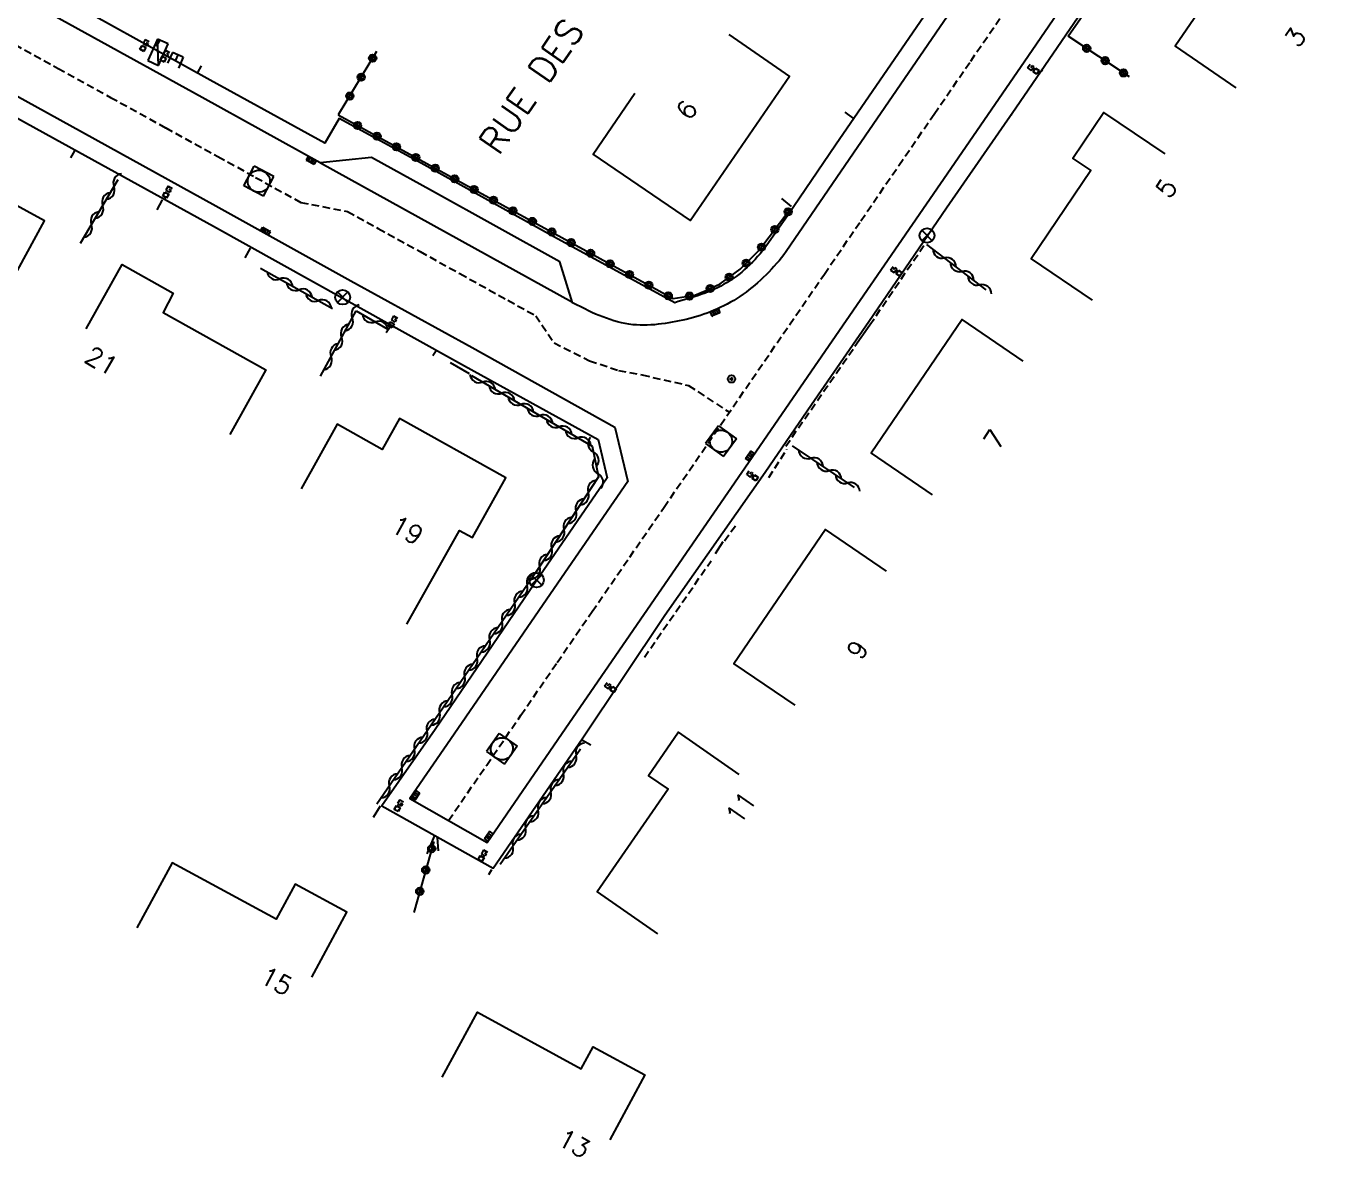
# Model space of a CAD drawing. Header units: millimetres. Extents: x 150015 to 151000, y 151000 to 152000.
# Drawn here: x 150886.5 to 150974.3, y 151374.2 to 151450.7 of the extents above; entities that cross this region are included whole.
import ezdxf
from ezdxf.enums import TextEntityAlignment as Align

# ---------------------------------------------------------------- set-up
doc = ezdxf.new("R2010")
doc.units = ezdxf.units.MM
doc.linetypes.add('DASHED', pattern=[0.75, 0.5, -0.25])
doc.layers.get('0').update_dxf_attribs({"linetype": 'CONTINUOUS'})
for name, color, linetype in [('W0001', 6, 'DASHED'), ('W0006', 2, 'CONTINUOUS'), ('W0008', 7, 'CONTINUOUS'), ('W0014', 7, 'CONTINUOUS'), ('W0017', 7, 'CONTINUOUS'), ('W0101', 7, 'CONTINUOUS'), ('W0106', 7, 'CONTINUOUS'), ('W0112', 1, 'DASHED'), ('W0113', 2, 'DASHED'), ('W0310', 3, 'CONTINUOUS'), ('W0322', 7, 'CONTINUOUS'), ('W0400', 7, 'CONTINUOUS'), ('W0420', 7, 'CONTINUOUS'), ('W0425', 7, 'CONTINUOUS'), ('W0430', 7, 'CONTINUOUS'), ('W0469', 7, 'CONTINUOUS'), ('W0856', 7, 'CONTINUOUS'), ('W0989', 7, 'CONTINUOUS'), ('W0991', 7, 'CONTINUOUS'), ('W1336', 3, 'CONTINUOUS'), ('W1338', 7, 'CONTINUOUS')]:
    doc.layers.add(name, color=color, linetype=linetype)
doc.styles.get("Standard").update_dxf_attribs({"font": 'romans.shx', "width": 0.85})

# ---------------------------------------------------------------- blocks, each defined once
blk = doc.blocks.new('T856')
for p, q in [((-0.125, 0), (0.125, 0)), ((0, 0.125), (0, -0.125))]:
    blk.add_line(p, q)
blk.add_ellipse((0, 0), major_axis=(-0.177, 0.177), ratio=1, start_param=3.926991, end_param=10.210176)
blk = doc.blocks.new('T469')
at = {"color": 0, "linetype": 'Continuous', "flags": 128}
for points in [[(-0.354, 0.354), (0.354, -0.354)], [(-0.354, -0.354), (0.354, 0.354)]]:
    blk.add_lwpolyline(points, dxfattribs=at)
at = {"color": 0, "linetype": 'Continuous'}
blk.add_circle((0, 0), 0.5, dxfattribs=at)
blk = doc.blocks.new('T400')
for p, q in [((-0.15, 0.3), (0.15, 0.3)), ((-0.15, -0.25), (-0.15, 0.3)), ((-0.15, 0.15), (0.15, 0.15)), ((-0.15, 0), (0.15, 0)), ((0.15, 0.3), (0.15, -0.25)), ((-0.15, -0.15), (0.15, -0.15)), ((-0.15, -0.25), (-0.15, -0.3)), ((-0.15, -0.3), (0.15, -0.3)), ((0.15, -0.3), (0.15, -0.25))]:
    blk.add_line(p, q)
blk = doc.blocks.new('T425')
for p, q in [((-0.15, 0.6), (0.15, 0.6)), ((-0.15, 0.6), (-0.15, 0.3)), ((-0.15, 0.3), (0.15, 0.3)), ((-0.15, 0.15), (0.15, 0.15)), ((-0.15, -0.15), (-0.15, 0.15)), ((0, 0.45), (0.15, 0.45)), ((0.15, 0.45), (0.15, 0.3)), ((0.15, 0.15), (0.15, -0.15)), ((0.15, -0.15), (-0.15, -0.15))]:
    blk.add_line(p, q)
blk.add_ellipse((0, 0), major_axis=(-0.106, 0.106), ratio=1, start_param=3.926991, end_param=10.210176)
blk = doc.blocks.new('T420')
for p, q in [((0.75, 0.75), (-0.75, 0.75)), ((-0.75, 0.75), (-0.75, -0.75)), ((0.75, 0.75), (0.75, -0.75)), ((0.75, -0.75), (-0.75, -0.75))]:
    blk.add_line(p, q)
blk.add_ellipse((0, 0), major_axis=(-0.53, 0.53), ratio=1, start_param=3.926991, end_param=10.210176)
blk = doc.blocks.new('T430')
at = {"flags": 128}
for points in [[(-0.4, 2.1), (0.4, 2.1)], [(-0.4, 2.1), (-0.4, 1.3)], [(-0.4, 1.7), (0, 1.7)], [(-0.4, 1.3), (0.4, 1.3)], [(0.8, 0.8), (-0.8, 0.8)], [(-0.8, 0.8), (-0.8, 0)], [(0.8, 0.8), (-0.8, 0)], [(-0.8, 0), (0.8, 0)], [(0.8, 0), (0.8, 0.8)]]:
    blk.add_lwpolyline(points, dxfattribs=at)
blk = doc.blocks.new('t310o')
at = {"color": 0, "linetype": 'Continuous'}
for centre, start, end in [((-0.5, 0.375), 216.8699, 323.1304), ((0.5, -0.375), 36.8699, 143.1303)]:
    blk.add_arc(centre, 0.625, start, end, dxfattribs=at)
blk = doc.blocks.new('t322o')
at = {"color": 0, "linetype": 'Continuous'}
for radius in [0.25, 0.15]:
    blk.add_circle((0, 0), radius, dxfattribs=at)

msp = doc.modelspace()

# ---------------------------------------------------------------- linework, layer by layer
at = {"layer": 'W0001'}
for points in [[(150881.826, 151453.489), (150885.111, 151449.803), (150888.694, 151447.827), (150892.255, 151445.863), (150895.994, 151443.799), (150899.527, 151441.85), (150902.078, 151440.441), (150905.137, 151438.749), (150908.308, 151438.131), (150910.385, 151436.984), (150913.225, 151435.416), (150915.917, 151433.925), (150919.169, 151432.12), (150921.056, 151431.071), (150922.292, 151429.242), (150924.707, 151428.031), (150926.669, 151427.362), (150928.264, 151427.068), (150931.412, 151426.345), (150934.171, 151424.535)], [(150915.147, 151396.895), (150917.731, 151400.641), (150920.047, 151404.015), (150922.507, 151407.595), (150924.876, 151411.04), (150927.422, 151414.732), (150929.751, 151418.108), (150940.608, 151433.893), (150943.084, 151437.506), (150945.657, 151441.256), (150948.05, 151444.731), (150950.524, 151448.323), (150952.819, 151451.677)]]:
    msp.add_lwpolyline(points, dxfattribs=at)
at = {"layer": 'W0006'}
msp.add_lwpolyline([(150906.478, 151441.423), (150923.541, 151431.997)], dxfattribs=at)
at = {"layer": 'W0008'}
for points in [[(150881.863, 151448.182), (150887.969, 151444.817), (150899.388, 151438.516), (150908.535, 151433.446), (150916.737, 151428.92), (150926.42, 151423.536), (150927.304, 151419.845), (150922.303, 151412.597), (150915.287, 151402.371), (150912.52, 151398.381), (150917.773, 151395.408), (150923.344, 151403.526), (150929.576, 151412.568), (150935.976, 151421.85), (150939.247, 151426.625), (150948.466, 151440.033), (150954.141, 151448.266), (150957.782, 151453.593)], [(150948.96, 151451.361), (150942.578, 151442.089), (150938.019, 151435.416), (150937.861, 151435.208), (150937.7, 151435.003), (150937.535, 151434.801), (150937.367, 151434.603), (150937.194, 151434.409), (150937.018, 151434.217), (150936.838, 151434.03), (150936.655, 151433.845), (150936.468, 151433.664), (150936.277, 151433.487), (150936.082, 151433.312), (150935.891, 151433.148), (150935.697, 151432.987), (150935.5, 151432.83), (150935.301, 151432.677), (150935.098, 151432.529), (150934.891, 151432.386), (150934.681, 151432.248), (150934.468, 151432.115), (150934.25, 151431.988), (150934.028, 151431.866), (150933.807, 151431.753), (150933.584, 151431.644), (150933.36, 151431.54), (150933.133, 151431.441), (150932.905, 151431.348), (150932.675, 151431.259), (150932.442, 151431.175), (150932.209, 151431.096), (150931.973, 151431.022), (150931.735, 151430.953), (150931.496, 151430.889), (150931.254, 151430.83), (150931.016, 151430.776), (150930.777, 151430.724), (150930.539, 151430.675), (150930.299, 151430.63), (150930.06, 151430.589), (150929.82, 151430.552), (150929.579, 151430.519), (150929.338, 151430.492), (150929.097, 151430.469), (150928.855, 151430.452), (150928.612, 151430.441), (150928.369, 151430.437), (150928.125, 151430.439), (150927.88, 151430.449), (150927.635, 151430.465), (150927.372, 151430.495), (150927.112, 151430.54), (150926.856, 151430.597), (150926.603, 151430.664), (150926.352, 151430.74), (150926.103, 151430.822), (150925.855, 151430.909), (150925.608, 151430.999), (150925.361, 151431.09), (150925.109, 151431.187), (150924.862, 151431.295), (150924.619, 151431.413), (150924.381, 151431.541), (150923.544, 151431.958), (150922.689, 151434.716), (150914.069, 151439.512), (150909.924, 151441.794), (150906.454, 151441.44), (150898.457, 151445.851), (150886.538, 151452.429)]]:
    msp.add_lwpolyline(points, dxfattribs=at)
at = {"layer": 'W0014'}
for points in [[(150881.35, 151446.978), (150888.519, 151443.028), (150899.227, 151437.135), (150908.18, 151432.149), (150916.233, 151427.688), (150925.275, 151422.681), (150925.897, 151420.087), (150921.325, 151413.458), (150914.235, 151403.05), (150910.625, 151397.89), (150918.164, 151393.661), (150924.204, 151402.423), (150929.81, 151410.787), (150936.598, 151420.482), (150939.746, 151425.065), (150943.624, 151430.69), (150948.887, 151438.372), (150953.579, 151445.147), (150959.762, 151454.204)], [(150947.862, 151452.08), (150941.364, 151442.625), (150938.106, 151437.849), (150936.712, 151435.861), (150936.562, 151435.659), (150936.408, 151435.461), (150936.248, 151435.267), (150936.085, 151435.078), (150935.917, 151434.893), (150935.744, 151434.711), (150935.567, 151434.535), (150935.385, 151434.362), (150935.199, 151434.194), (150935.009, 151434.029), (150934.818, 151433.875), (150934.623, 151433.728), (150934.423, 151433.588), (150934.22, 151433.453), (150934.013, 151433.325), (150933.802, 151433.201), (150933.589, 151433.082), (150933.373, 151432.966), (150933.166, 151432.865), (150932.955, 151432.773), (150932.74, 151432.688), (150932.524, 151432.608), (150932.308, 151432.53), (150932.083, 151432.453), (150931.858, 151432.381), (150931.631, 151432.312), (150931.403, 151432.244), (150931.177, 151432.174), (150930.943, 151432.102), (150930.709, 151432.03), (150930.475, 151431.959), (150922.336, 151436.398), (150913.282, 151441.399), (150907.749, 151444.423), (150906.762, 151442.767), (150898.997, 151447.037), (150887.506, 151453.419)]]:
    msp.add_lwpolyline(points, dxfattribs=at)
at = {"layer": 'W0017'}
for points in [[(150895.36, 151449.305), (150895.59, 151449.704)], [(150898.385, 151448.002), (150898.15, 151447.545)], [(150942.629, 151444.411), (150942.023, 151444.871)], [(150889.809, 151442.249), (150889.544, 151441.777)], [(150895.737, 151438.931), (150895.396, 151438.254)], [(150937.701, 151439.014), (150938.359, 151438.462)], [(150901.38, 151434.985), (150901.728, 151435.649)], [(150910.911, 151429.939), (150911.224, 151430.375)], [(150914.319, 151428.698), (150914.08, 151428.349)], [(150924.229, 151402.332), (150924.795, 151402.02)], [(150910.522, 151397.849), (150910.031, 151397.093)], [(150914.182, 151395.824), (150913.668, 151394.629)], [(150914.375, 151395.731), (150914.439, 151394.833)], [(150917.881, 151393.231), (150918.091, 151393.566)]]:
    msp.add_lwpolyline(points, dxfattribs=at)
at = {"layer": 'W0101'}
for points in [[(150974.258, 151454.906), (150970.137, 151457.737), (150964.37, 151449.34), (150968.492, 151446.51)], [(150934.136, 151450.113), (150938.254, 151447.276), (150931.529, 151437.514), (150924.946, 151442.01), (150927.766, 151446.139)], [(150963.684, 151442.028), (150959.544, 151444.832), (150957.443, 151441.729), (150958.668, 151440.9), (150954.611, 151434.932), (150958.746, 151432.121)], [(150885.378, 151433.107), (150887.773, 151437.496), (150880.318, 151441.566), (150879.846, 151440.701), (150877.562, 151441.948), (150873.091, 151434.113), (150875.493, 151432.755), (150874.63, 151431.189), (150879.01, 151428.777)], [(150890.589, 151430.187), (150893.045, 151434.543), (150896.501, 151432.594), (150895.815, 151431.29), (150902.777, 151427.405), (150900.34, 151423.039)], [(150954.083, 151428.007), (150949.953, 151430.824), (150943.779, 151421.773), (150947.91, 151418.955)], [(150912.33, 151410.177), (150915.881, 151416.539), (150916.768, 151416.044), (150919.031, 151420.099), (150911.818, 151424.124), (150910.647, 151422.025), (150907.596, 151423.727), (150905.16, 151419.361)], [(150944.809, 151413.774), (150940.678, 151416.591), (150934.484, 151407.508), (150938.614, 151404.691)], [(150934.845, 151400.011), (150930.737, 151402.862), (150928.697, 151399.923), (150930.02, 151399.004), (150925.207, 151392.069), (150929.314, 151389.218)], [(150905.891, 151386.28), (150908.266, 151390.68), (150904.757, 151392.574), (150903.476, 151390.202), (150896.417, 151394.012), (150894.042, 151389.613)], [(150914.712, 151379.512), (150917.102, 151383.903), (150924.129, 151380.079), (150924.942, 151381.572), (150928.455, 151379.66), (150926.065, 151375.269)]]:
    msp.add_lwpolyline(points, dxfattribs=at)
at = {"layer": 'W0106'}
for points in [[(150942.677, 151429.003), (150943.692, 151430.454)], [(150915.268, 151427.905), (150916.541, 151427.171)], [(150933.228, 151414.968), (150933.759, 151415.781)]]:
    msp.add_lwpolyline(points, dxfattribs=at)
at = {"layer": 'W0112'}
for points in [[(150955.303, 151447.623), (150955.4, 151447.713)], [(150953.288, 151444.688), (150953.223, 151444.632)], [(150943.694, 151430.456), (150947.497, 151436.041)], [(150937.995, 151422.241), (150942.675, 151428.99)]]:
    msp.add_lwpolyline(points, dxfattribs=at)
at = {"layer": 'W0113'}
for points in [[(150936.846, 151420.126), (150938.064, 151422.029)], [(150933.832, 151415.84), (150934.59, 151416.858)], [(150928.416, 151407.947), (150932.928, 151414.473)]]:
    msp.add_lwpolyline(points, dxfattribs=at)
at = {"layer": 'W0310'}
for points in [[(150902.415, 151434.299), (150907.296, 151431.566)], [(150908.879, 151431.412), (150910.984, 151430.18)], [(150916.699, 151427.027), (150924.875, 151422.249), (150925.311, 151420.158), (150921.042, 151413.662), (150913.966, 151403.337), (150910.282, 151398.001)], [(150918.65, 151393.922), (150924.094, 151401.744)]]:
    msp.add_lwpolyline(points, dxfattribs=at)
at = {"layer": 'W0322'}
for points in [[(150957.123, 151450.01), (150962.126, 151457.203)], [(150907.67, 151444.673), (150916.235, 151439.975), (150930.374, 151432.238), (150931.839, 151432.463), (150932.54, 151432.765), (150933.541, 151433.243), (150934.893, 151434.221), (150936.176, 151435.487), (150938.265, 151438.272)]]:
    msp.add_lwpolyline(points, dxfattribs=at)
at = {"layer": 'W1336'}
for points in [[(150892.746, 151440.271), (150890.186, 151435.959)], [(150951.567, 151432.826), (150947.555, 151435.902)], [(150906.471, 151426.982), (150908.883, 151431.412)], [(150942.638, 151419.443), (150938.447, 151422.262)]]:
    msp.add_lwpolyline(points, dxfattribs=at)
at = {"layer": 'W1338'}
for points in [[(150961.271, 151447.25), (150957.131, 151450.016)], [(150910.273, 151448.96), (150907.679, 151444.669)], [(150914.14, 151395.456), (150912.791, 151390.648)]]:
    msp.add_lwpolyline(points, dxfattribs=at)

# ---------------------------------------------------------------- block references
at = {"layer": 'W0310'}
for p, rotation in [((150903.724, 151433.566), 330.7540219399648), ((150905.033, 151432.833), 330.7540219399648), ((150906.342, 151432.101), 330.7540219399648), ((150910.174, 151430.654), 329.6623343350078), ((150917.459, 151426.583), 329.700288720651), ((150918.754, 151425.826), 329.700288720651), ((150920.049, 151425.069), 329.700288720651), ((150921.344, 151424.313), 329.700288720651), ((150922.639, 151423.556), 329.700288720651), ((150923.934, 151422.799), 329.700288720651), ((150924.959, 151421.848), 281.7792349584449), ((150925.265, 151420.379), 281.7792349584449), ((150924.611, 151419.093), 236.6907978622143), ((150923.787, 151417.84), 236.6907978622143), ((150922.964, 151416.586), 236.6907978622143), ((150922.14, 151415.333), 236.6907978622143), ((150921.316, 151414.079), 236.6907978622143), ((150920.476, 151412.836), 235.5740128000114), ((150919.628, 151411.599), 235.5740128000114), ((150918.78, 151410.362), 235.5740128000114), ((150917.932, 151409.124), 235.5740128000114), ((150917.084, 151407.887), 235.5740128000114), ((150916.236, 151406.65), 235.5740128000114), ((150915.388, 151405.413), 235.5740128000114), ((150914.54, 151404.175), 235.5740128000114), ((150913.691, 151402.939), 235.3840398381954), ((150912.839, 151401.704), 235.3840398381954), ((150923.791, 151401.309), 55.16238989099993), ((150911.987, 151400.47), 235.3840398381954), ((150911.135, 151399.236), 235.3840398381954), ((150922.934, 151400.078), 55.16238989099993), ((150922.078, 151398.847), 55.16238989099993), ((150921.221, 151397.616), 55.16238989099993), ((150920.364, 151396.384), 55.16238989099993), ((150919.507, 151395.153), 55.16238989099993)]:
    msp.add_blockref('t310o', p, dxfattribs=dict(at, rotation=rotation))
at = {"layer": 'W0322'}
for p, rotation in [((150908.986, 151443.951), 331.2548700234772), ((150910.301, 151443.23), 331.2548700234772), ((150911.616, 151442.509), 331.2548700234772), ((150912.931, 151441.787), 331.2548700234772), ((150914.246, 151441.066), 331.2548700234772), ((150915.561, 151440.345), 331.2548700234772), ((150916.877, 151439.624), 331.3116548225818), ((150918.193, 151438.904), 331.3116548225818), ((150919.509, 151438.184), 331.3116548225818), ((150938.149, 151438.117), 53.12483942170856), ((150920.824, 151437.464), 331.3116548225818), ((150922.14, 151436.744), 331.3116548225818), ((150937.249, 151436.917), 53.12483942170856), ((150923.456, 151436.023), 331.3116548225818), ((150924.772, 151435.303), 331.3116548225818), ((150936.349, 151435.717), 53.12483942170856), ((150926.088, 151434.583), 331.3116548225818), ((150935.313, 151434.636), 44.59807948194305), ((150927.404, 151433.863), 331.3116548225818), ((150934.156, 151433.688), 35.89948191282169), ((150928.72, 151433.143), 331.3116548225818), ((150930.035, 151432.423), 331.3116548225818), ((150931.475, 151432.407), 8.723306447381194), ((150932.873, 151432.924), 25.50359212775318)]:
    msp.add_blockref('t322o', p, dxfattribs=dict(at, rotation=rotation))
at = {"layer": 'W0400'}
for p, rotation in [((150905.84, 151441.589), 240.6832687604942), ((150902.752, 151436.802), 60.40373320501257), ((150933.2, 151431.301), 292.7608665699855), ((150935.567, 151421.573), 146.0361818513285), ((150912.898, 151398.585), 326.1596920382751), ((150917.875, 151395.824), 144.8685519636884)]:
    msp.add_blockref('T400', p, dxfattribs=dict(at, rotation=rotation))
at = {"layer": 'W0420'}
for p, rotation in [((150902.293, 151440.183), 242.5926429233223), ((150933.604, 151422.579), 53.65873476421007), ((150918.759, 151401.746), 54.73281201154686)]:
    msp.add_blockref('T420', p, dxfattribs=dict(at, rotation=rotation))
at = {"layer": 'W0425'}
for p, rotation in [((150894.448, 151449.181), 331.4958706078267), ((150895.817, 151448.449), 331.6534546943475), ((150954.956, 151447.637), 54.91305576427504), ((150895.99, 151439.247), 330.7726189912933), ((150945.671, 151433.952), 55.52473934634213), ((150911.26, 151430.467), 330.8267700383906), ((150935.921, 151420.096), 54.54262424270988), ((150926.299, 151405.766), 55.76729398723685), ((150911.672, 151397.697), 330.2249349570963), ((150917.353, 151394.306), 330.4083017435703)]:
    msp.add_blockref('T425', p, dxfattribs=dict(at, rotation=rotation))
at = {"layer": 'W0430', "rotation": 245.494276589367}
msp.add_blockref('T430', (150895.101, 151449.086), dxfattribs=at)
at = {"layer": 'W0469'}
for p in [(150947.561, 151436.508), (150907.975, 151432.328), (150921.108, 151413.172)]:
    msp.add_blockref('T469', p, dxfattribs=at)
at = {"layer": 'W0856'}
msp.add_blockref('T856', (150934.315, 151426.792), dxfattribs=at)
at = {"layer": 'W1336'}
for p, rotation in [((150892.483, 151439.829), 239.3108204640574), ((150891.717, 151438.539), 239.3108204640574), ((150890.952, 151437.249), 239.3108204640574), ((150948.746, 151434.989), 142.5289146487449), ((150949.936, 151434.077), 142.5289146487449), ((150951.127, 151433.164), 142.5289146487449), ((150908.623, 151430.934), 61.43612019279567), ((150907.905, 151429.617), 61.43612019279567), ((150907.188, 151428.299), 61.43612019279567), ((150939.692, 151421.425), 146.0705782051636), ((150940.936, 151420.588), 146.0705782051636), ((150942.181, 151419.75), 146.0705782051636)]:
    msp.add_blockref('t310o', p, dxfattribs=dict(at, rotation=rotation))
at = {"layer": 'W1338'}
for p, rotation in [((150958.379, 151449.182), 146.2573729129259), ((150910.007, 151448.52), 238.8479081428619), ((150959.626, 151448.349), 146.2573729129259), ((150909.231, 151447.237), 238.8479081428619), ((150960.873, 151447.516), 146.2573729129259), ((150908.455, 151445.953), 238.8479081428619), ((150914.007, 151394.981), 254.3318415994805), ((150913.602, 151393.536), 254.3318415994805), ((150913.196, 151392.092), 254.3318415994805)]:
    msp.add_blockref('t322o', p, dxfattribs=dict(at, rotation=rotation))

# ---------------------------------------------------------------- texts
at = {"layer": 'W0989'}
msp.add_text('RUE DES MACONS FUMISTES', height=1.75, rotation=55.48114, dxfattribs=at).set_placement((150917.823, 151442.358), align=Align.MIDDLE_LEFT)
at = {"layer": 'W0991'}
for s, rotation, p in [('3', 55.51806, (150973.024, 151449.576)), ('6', 55.43978, (150931.794, 151444.661)), ('5', 55.89224, (150964.289, 151439.355)), ('21', 330.58524, (150891.335, 151427.471)), ('7', 55.70449, (150952.649, 151422.354)), ('19', 331.10932, (150912.043, 151416.005)), ('9', 55.70521, (150943.364, 151408.106)), ('11', 55.23752, (150935.468, 151397.401)), ('15', 331.63853, (150903.187, 151385.467)), ('13', 331.44386, (150923.352, 151374.468))]:
    msp.add_text(s, height=1.25, rotation=rotation, dxfattribs=at).set_placement(p, align=Align.CENTER)

doc.saveas('drawing.dxf')
